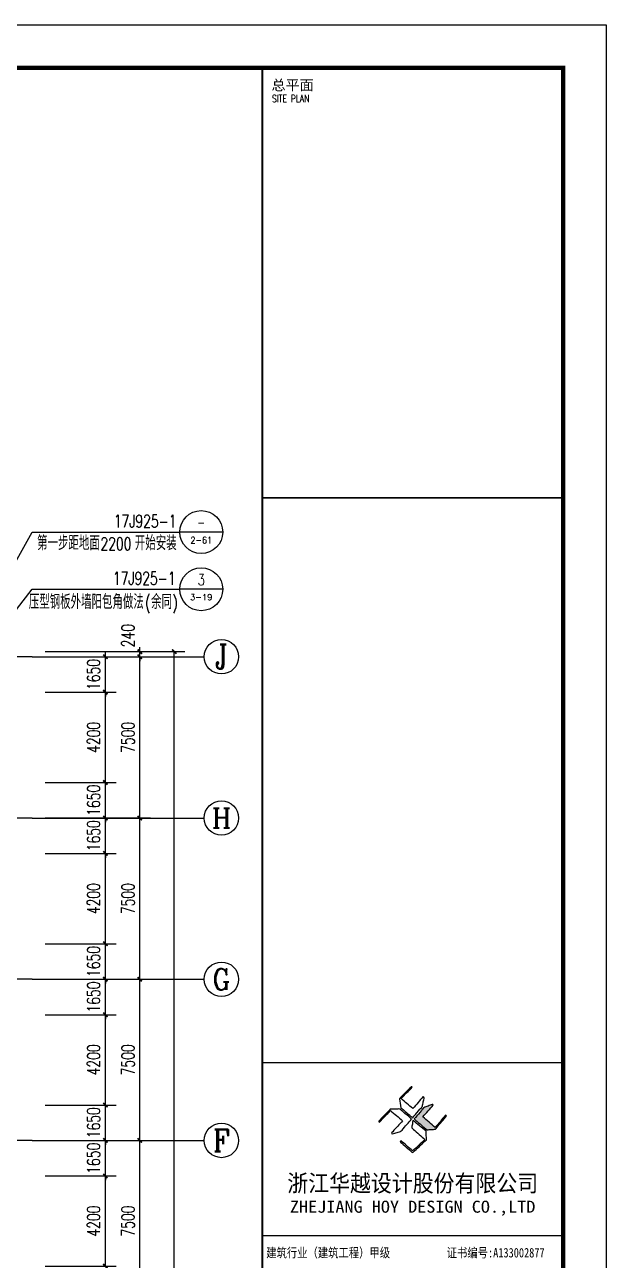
# Model space of a CAD drawing. Extents: x 13276711 to 13543385, y -848943 to -68012.
# Drawn here: x 13511333 to 13538385, y -381516 to -324043 of the extents above; entities that cross this region are included whole.
import ezdxf
from ezdxf.enums import TextEntityAlignment as Align

# ---------------------------------------------------------------- set-up
doc = ezdxf.new("R2010")
doc.units = 0
doc.header["$LTSCALE"] = 1000
doc.header["$MEASUREMENT"] = 0
doc.linetypes.add('DOTE', pattern=[2.42, 2, -0.2, 0.02, -0.2])
for name, color, linetype in [('AXIS', 3, 'Continuous'), ('AXIS_TEXT', 7, 'Continuous'), ('DIM_IDEN', 3, 'Continuous'), ('DIM_LEAD', 3, 'Continuous'), ('DOTE', 1, 'DOTE'), ('PUB_DIM', 3, 'Continuous'), ('PUB_TEXT', 7, 'Continuous'), ('PUB_TITLE', 4, 'Continuous'), ('TK', 4, 'Continuous')]:
    doc.layers.add(name, color=color, linetype=linetype)
doc.styles.add('-宋体', font='', dxfattribs={"width": 0.8})
doc.styles.add('_TCH_AXIS', font='COMPLEX', dxfattribs={"bigfont": 'GBCBIG'})
doc.styles.add('_TCH_DIM', font='SIMPLEX', dxfattribs={"bigfont": 'GBCBIG'})
doc.styles.add('_TCH_DIM_T3', font='SIMPLEX', dxfattribs={"width": 0.705882, "bigfont": 'GBCBIG'})
doc.styles.add('_TCH_LABEL', font='COMPLEX', dxfattribs={"bigfont": 'GBCBIG'})
doc.styles.add('COMPLEX', font='COMPLEX')
doc.styles.add('HT', font='simhei.ttf', dxfattribs={"width": 0.8})
doc.styles.add('ROMANS', font='romans', dxfattribs={"width": 0.65, "height": 231.275})
doc.styles.add('图签宋体', font='', dxfattribs={"height": 300})
doc.styles.add('图签黑体', font='simhei.ttf', dxfattribs={"height": 550})
doc.styles.get('-宋体').set_extended_font_data('SimSun')
doc.styles.get('图签宋体').set_extended_font_data('NSimSun')
doc.dimstyles.new('_TCH_ARCH&&200', dxfattribs={"dimtxt": 595, "dimasz": 200, "dimexe": 500, "dimexo": 600, "dimgap": 252.5, "dimtad": 1, "dimdec": 0, "dimzin": 0, "dimdsep": 46, "dimtxsty": '_TCH_DIM_T3', "dimblk": 'ARCHTICK', "dimcen": 0.09, "dimclrt": 7, "dimazin": 2, "dimtfac": 1, "dimtdec": 0, "dimtix": 1, "dimtmove": 2, "dimatfit": 3, "dimfxl": 0, "dimtolj": 1, "dimtzin": 0, "dimarcsym": 0})

# ---------------------------------------------------------------- blocks, each defined once
blk = doc.blocks.new('A$C053D6479')
at = {"layer": 'PUB_TITLE'}
h = blk.add_hatch(color=256, dxfattribs=at)
h.dxf.hatch_style = 1
edge = h.paths.add_edge_path()
edge.add_spline(control_points=[(1026, 827), (1105, 920), (1188, 1008), (1266, 1102)], knot_values=[13, 13, 13, 13, 14, 14, 14, 14], degree=3, periodic=0)
edge.add_spline(control_points=[(1266, 1102), (1258, 1111), (1249, 1119), (1239, 1116)], knot_values=[12, 12, 12, 12, 13, 13, 13, 13], degree=3, periodic=0)
edge.add_spline(control_points=[(1239, 1116), (1210, 1107), (1179, 1092), (1144, 1077)], knot_values=[11, 11, 11, 11, 12, 12, 12, 12], degree=3, periodic=0)
edge.add_spline(control_points=[(1144, 1077), (1109, 1063), (1069, 1053), (1047, 1038)], knot_values=[10, 10, 10, 10, 11, 11, 11, 11], degree=3, periodic=0)
edge.add_spline(control_points=[(1047, 1038), (1028, 1026), (1007, 992), (991, 972)], knot_values=[9, 9, 9, 9, 10, 10, 10, 10], degree=3, periodic=0)
edge.add_spline(control_points=[(991, 972), (942, 913), (899, 868), (849, 810)], knot_values=[8, 8, 8, 8, 9, 9, 9, 9], degree=3, periodic=0)
edge.add_spline(control_points=[(849, 810), (842, 801), (822, 776), (822, 775)], knot_values=[7, 7, 7, 7, 8, 8, 8, 8], degree=3, periodic=0)
edge.add_spline(control_points=[(822, 775), (823, 771), (848, 752), (859, 744)], knot_values=[6, 6, 6, 6, 7, 7, 7, 7], degree=3, periodic=0)
edge.add_spline(control_points=[(859, 744), (949, 670), (1035, 592), (1122, 521)], knot_values=[5, 5, 5, 5, 6, 6, 6, 6], degree=3, periodic=0)
edge.add_spline(control_points=[(1122, 521), (1153, 527), (1185, 530), (1217, 533)], knot_values=[4, 4, 4, 4, 5, 5, 5, 5], degree=3, periodic=0)
edge.add_spline(control_points=[(1217, 533), (1246, 535), (1293, 532), (1316, 542)], knot_values=[3, 3, 3, 3, 4, 4, 4, 4], degree=3, periodic=0)
edge.add_spline(control_points=[(1316, 542), (1327, 547), (1338, 565), (1349, 579)], knot_values=[2, 2, 2, 2, 3, 3, 3, 3], degree=3, periodic=0)
edge.add_spline(control_points=[(1349, 579), (1423, 670), (1507, 759), (1572, 848)], knot_values=[1, 1, 1, 1, 2, 2, 2, 2], degree=3, periodic=0)
edge.add_spline(control_points=[(1572, 848), (1564, 852), (1561, 861), (1551, 862)], knot_values=[0, 0, 0, 0, 1, 1, 1, 1], degree=3, periodic=0)
edge.add_spline(control_points=[(1551, 862), (1469, 769), (1393, 671), (1310, 579)], knot_values=[15, 15, 15, 15, 16, 16, 16, 16], degree=3, periodic=0)
edge.add_spline(control_points=[(1310, 579), (1216, 662), (1118, 742), (1026, 827)], knot_values=[14, 14, 14, 14, 15, 15, 15, 15], degree=3, periodic=0)
at = {"layer": 'TK'}
for points, knots in [([(1031, 1298), (1066, 1286), (1054, 1262), (1045, 1224), (1036, 1188), (1031, 1158), (1024, 1121), (1020, 1104), (1017, 1085), (1012, 1071), (1004, 1052), (976, 1026), (956, 1003), (906, 946), (866, 899), (814, 839), (806, 829), (789, 806), (787, 806), (777, 804), (728, 856), (719, 864), (651, 922), (580, 978), (514, 1036), (509, 1106), (488, 1176), (479, 1247), (570, 1343), (663, 1436), (758, 1526), (764, 1523), (768, 1518), (774, 1515), (693, 1422), (599, 1343), (520, 1249), (607, 1171), (698, 1096), (789, 1021), (874, 1109), (950, 1206), (1031, 1298)], [0, 0, 0, 0, 1, 1, 1, 2, 2, 2, 3, 3, 3, 4, 4, 4, 5, 5, 5, 6, 6, 6, 7, 7, 7, 8, 8, 8, 9, 9, 9, 10, 10, 10, 11, 11, 11, 12, 12, 12, 13, 13, 13, 14, 14, 14, 14]), ([(555, 949), (624, 891), (699, 833), (760, 773), (689, 691), (614, 604), (539, 517), (529, 505), (516, 487), (506, 482), (492, 475), (469, 472), (452, 467), (416, 456), (383, 448), (342, 438), (323, 433), (297, 422), (293, 440), (291, 452), (313, 470), (322, 480), (400, 566), (477, 652), (553, 736), (460, 815), (366, 894), (270, 970), (183, 883), (101, 791), (16, 703), (-18, 714), (9, 735), (28, 755), (103, 838), (192, 930), (266, 1005), (319, 1009), (387, 1005), (442, 1007), (456, 1008), (472, 1011), (485, 1007), (507, 1000), (534, 967), (555, 949)], [0, 0, 0, 0, 1, 1, 1, 2, 2, 2, 3, 3, 3, 4, 4, 4, 5, 5, 5, 6, 6, 6, 7, 7, 7, 8, 8, 8, 9, 9, 9, 10, 10, 10, 11, 11, 11, 12, 12, 12, 13, 13, 13, 14, 14, 14, 15, 15, 15, 15]), ([(1551, 862), (1561, 861), (1564, 852), (1572, 848), (1507, 759), (1423, 670), (1349, 579), (1338, 565), (1327, 547), (1316, 542), (1293, 532), (1246, 535), (1217, 533), (1185, 530), (1153, 527), (1122, 521), (1035, 592), (949, 670), (859, 744), (848, 752), (823, 771), (822, 775), (822, 776), (842, 801), (849, 810), (899, 868), (942, 913), (991, 972), (1007, 992), (1028, 1026), (1047, 1038), (1069, 1053), (1109, 1063), (1144, 1077), (1179, 1092), (1210, 1107), (1239, 1116), (1249, 1119), (1258, 1111), (1266, 1102), (1188, 1008), (1105, 920), (1026, 827), (1118, 742), (1216, 662), (1310, 579), (1393, 671), (1469, 769), (1551, 862)], [0, 0, 0, 0, 1, 1, 1, 2, 2, 2, 3, 3, 3, 4, 4, 4, 5, 5, 5, 6, 6, 6, 7, 7, 7, 8, 8, 8, 9, 9, 9, 10, 10, 10, 11, 11, 11, 12, 12, 12, 13, 13, 13, 14, 14, 14, 15, 15, 15, 16, 16, 16, 16]), ([(1097, 490), (1100, 425), (1106, 361), (1107, 294), (1018, 207), (925, 121), (830, 33), (818, 21), (800, 0), (787, 0), (768, -1), (725, 49), (712, 60), (662, 103), (616, 143), (568, 186), (545, 207), (518, 224), (499, 250), (501, 259), (511, 261), (516, 267), (609, 192), (696, 111), (785, 33), (883, 118), (977, 208), (1070, 298), (992, 373), (892, 456), (803, 534), (791, 544), (768, 561), (766, 569), (761, 588), (776, 634), (780, 655), (785, 690), (788, 721), (795, 746), (897, 661), (998, 576), (1097, 490)], [0, 0, 0, 0, 1, 1, 1, 2, 2, 2, 3, 3, 3, 4, 4, 4, 5, 5, 5, 6, 6, 6, 7, 7, 7, 8, 8, 8, 9, 9, 9, 10, 10, 10, 11, 11, 11, 12, 12, 12, 13, 13, 13, 14, 14, 14, 14])]:
    blk.add_open_spline(points, degree=3, knots=knots, dxfattribs=at)
blk = doc.blocks.new('GeYuanFrame_77864667', base_point=(20.09, 4.53))
at = {"layer": 'TK'}
blk.add_line((991.09, 316.93), (1061.09, 316.93), dxfattribs=at)
blk.add_lwpolyline([(20.09, 4.53), (20.09, 598.53), (1071.09, 598.53), (1071.09, 4.53)], close=True, dxfattribs=at)
at = {"layer": 'TK', "const_width": 1}
blk.add_lwpolyline([(45.09, 588.53), (1061.09, 588.53), (1061.09, 14.53), (45.09, 14.53)], close=True, dxfattribs=at)
at = {"layer": 'TK'}
for points, const_width in [([(991.09, 588.53), (991.09, 14.53)], 0.4), ([(991.09, 488.5), (1061.09, 488.5)], 0.35), ([(991.09, 357.14), (1061.09, 357.14)], 0.35)]:
    blk.add_lwpolyline(points, dxfattribs=dict(at, const_width=const_width))
at = {"layer": 'PUB_TITLE', "xscale": 0.01000000000021828, "yscale": 0.01000000000021828, "zscale": 0.01}
blk.add_blockref('A$C053D6479', (1018.19, 336.27), dxfattribs=at)
at = {"layer": 'TK', "style": '图签宋体'}
blk.add_text('总平面', height=2.4, dxfattribs=at).set_placement((993.23, 583.28))
at = {"layer": 'TK'}
for s, height, style, width, p in [('SITE PLAN', 1.697, 'ROMANS', 0.76, (993.35, 580.49)), ('建筑行业（建筑工程）甲级           证书编号:A133002877', 2.2, '-宋体', 0.8, (992, 311.83))]:
    blk.add_text(s, height=height, dxfattribs=dict(at, style=style, width=width)).set_placement(p)
for s, height, style, width, p in [('浙江华越设计股份有限公司', 3.96, 'HT', 0.9, (1026.07, 329.16)), ('ZHEJIANG HOY DESIGN CO.,LTD', 2.8, '图签黑体', 1.11, (1026.06, 323.29))]:
    blk.add_text(s, height=height, dxfattribs=dict(at, style=style, width=width)).set_placement(p, align=Align.MIDDLE)
blk = doc.blocks.new('_AXISO')
blk.add_circle((0, 0), 0.5)
at = {"layer": 'AXIS_TEXT', "style": 'COMPLEX', "width": 1.041667}
blk.add_attdef('A', text='', height=0.56, dxfattribs=at).set_placement((-0.25, -0.28), (0.25, -0.28), align=Align.FIT)
blk = doc.blocks.new('_ArchTick')
at = {"color": 0, "linetype": 'ByBlock', "const_width": 0.4}
blk.add_lwpolyline([(-0.5, -0.5), (0.5, 0.5)], dxfattribs=at)
blk = doc.blocks.new('*D233')
at = {"layer": 'AXIS', "color": 0, "lineweight": -2}
for p, q in [((13512285, -353203), (13518785, -353203)), ((13518285, -413683), (13518285, -353203)), ((13512285, -413683), (13518785, -413683))]:
    blk.add_line(p, q, dxfattribs=at)
at = {"layer": 'Defpoints', "color": 0}
for p in [(13511685, -353203), (13518285, -353203), (13511685, -413683)]:
    blk.add_point(p, dxfattribs=at)
at = {"layer": 'AXIS', "color": 0, "lineweight": -2, "xscale": 200, "yscale": 200, "zscale": 200}
for p, rotation in [((13518285, -353203), 90), ((13518285, -413683), 270)]:
    blk.add_blockref('_ArchTick', p, dxfattribs=dict(at, rotation=rotation))
at = {"layer": 'AXIS', "color": 7, "insert": (13517735, -383443), "char_height": 595, "attachment_point": 5, "rotation": 90, "style": '_TCH_DIM_T3'}
blk.add_mtext('\\A1;60480', dxfattribs=at)
blk = doc.blocks.new('*D239')
at = {"layer": 'AXIS', "color": 0, "lineweight": -2}
for p, q in [((13512285, -375943), (13517185, -375943)), ((13516685, -383443), (13516685, -375943)), ((13512285, -383443), (13517185, -383443))]:
    blk.add_line(p, q, dxfattribs=at)
at = {"layer": 'Defpoints', "color": 0}
for p in [(13511685, -375943), (13516685, -375943), (13511685, -383443)]:
    blk.add_point(p, dxfattribs=at)
at = {"layer": 'AXIS', "color": 0, "lineweight": -2, "xscale": 200, "yscale": 200, "zscale": 200}
for p, rotation in [((13516685, -375943), 90), ((13516685, -383443), 270)]:
    blk.add_blockref('_ArchTick', p, dxfattribs=dict(at, rotation=rotation))
at = {"layer": 'AXIS', "color": 7, "insert": (13516135, -379693), "char_height": 595, "attachment_point": 5, "rotation": 90, "style": '_TCH_DIM_T3'}
blk.add_mtext('\\A1;7500', dxfattribs=at)
blk = doc.blocks.new('*D240')
at = {"layer": 'AXIS', "color": 0, "lineweight": -2}
for p, q in [((13512285, -368443), (13517185, -368443)), ((13516685, -375943), (13516685, -368443)), ((13512285, -375943), (13517185, -375943))]:
    blk.add_line(p, q, dxfattribs=at)
at = {"layer": 'Defpoints', "color": 0}
for p in [(13511685, -368443), (13516685, -368443), (13511685, -375943)]:
    blk.add_point(p, dxfattribs=at)
at = {"layer": 'AXIS', "color": 0, "lineweight": -2, "xscale": 200, "yscale": 200, "zscale": 200}
for p, rotation in [((13516685, -368443), 90), ((13516685, -375943), 270)]:
    blk.add_blockref('_ArchTick', p, dxfattribs=dict(at, rotation=rotation))
at = {"layer": 'AXIS', "color": 7, "insert": (13516135, -372193), "char_height": 595, "attachment_point": 5, "rotation": 90, "style": '_TCH_DIM_T3'}
blk.add_mtext('\\A1;7500', dxfattribs=at)
blk = doc.blocks.new('*D241')
at = {"layer": 'AXIS', "color": 0, "lineweight": -2}
for p, q in [((13512285, -360943), (13517185, -360943)), ((13516685, -368443), (13516685, -360943)), ((13512285, -368443), (13517185, -368443))]:
    blk.add_line(p, q, dxfattribs=at)
at = {"layer": 'Defpoints', "color": 0}
for p in [(13511685, -360943), (13516685, -360943), (13511685, -368443)]:
    blk.add_point(p, dxfattribs=at)
at = {"layer": 'AXIS', "color": 0, "lineweight": -2, "xscale": 200, "yscale": 200, "zscale": 200}
for p, rotation in [((13516685, -360943), 90), ((13516685, -368443), 270)]:
    blk.add_blockref('_ArchTick', p, dxfattribs=dict(at, rotation=rotation))
at = {"layer": 'AXIS', "color": 7, "insert": (13516135, -364693), "char_height": 595, "attachment_point": 5, "rotation": 90, "style": '_TCH_DIM_T3'}
blk.add_mtext('\\A1;7500', dxfattribs=at)
blk = doc.blocks.new('*D242')
at = {"layer": 'AXIS', "color": 0, "lineweight": -2}
for p, q in [((13512285, -353443), (13517185, -353443)), ((13516685, -360943), (13516685, -353443)), ((13512285, -360943), (13517185, -360943))]:
    blk.add_line(p, q, dxfattribs=at)
at = {"layer": 'Defpoints', "color": 0}
for p in [(13511685, -353443), (13516685, -353443), (13511685, -360943)]:
    blk.add_point(p, dxfattribs=at)
at = {"layer": 'AXIS', "color": 0, "lineweight": -2, "xscale": 200, "yscale": 200, "zscale": 200}
for p, rotation in [((13516685, -353443), 90), ((13516685, -360943), 270)]:
    blk.add_blockref('_ArchTick', p, dxfattribs=dict(at, rotation=rotation))
at = {"layer": 'AXIS', "color": 7, "insert": (13516135, -357193), "char_height": 595, "attachment_point": 5, "rotation": 90, "style": '_TCH_DIM_T3'}
blk.add_mtext('\\A1;7500', dxfattribs=at)
blk = doc.blocks.new('*D243')
at = {"layer": 'AXIS', "color": 0, "lineweight": -2}
for p, q in [((13512285, -353203), (13517185, -353203)), ((13512285, -353443), (13517185, -353443)), ((13516685, -353203), (13516685, -353003)), ((13516685, -353443), (13516685, -353203)), ((13516685, -353443), (13516685, -353643))]:
    blk.add_line(p, q, dxfattribs=at)
at = {"layer": 'Defpoints', "color": 0}
for p in [(13511685, -353203), (13511685, -353443), (13516685, -353203)]:
    blk.add_point(p, dxfattribs=at)
at = {"layer": 'AXIS', "color": 0, "lineweight": -2, "xscale": 200, "yscale": 200, "zscale": 200}
for p, rotation in [((13516685, -353203), 270), ((13516685, -353443), 90)]:
    blk.add_blockref('_ArchTick', p, dxfattribs=dict(at, rotation=rotation))
at = {"layer": 'AXIS', "color": 7, "insert": (13516135, -352463), "char_height": 595, "attachment_point": 5, "rotation": 90, "style": '_TCH_DIM_T3'}
blk.add_mtext('\\A1;240', dxfattribs=at)
blk = doc.blocks.new('*D583')
at = {"layer": 'Defpoints', "color": 0}
for p in [(13511685, -377593), (13515085, -377593), (13511685, -381793)]:
    blk.add_point(p, dxfattribs=at)
at = {"layer": 'PUB_DIM', "color": 0, "lineweight": -2}
for p, q in [((13512285, -377593), (13515585, -377593)), ((13515085, -381793), (13515085, -377593)), ((13512285, -381793), (13515585, -381793))]:
    blk.add_line(p, q, dxfattribs=at)
at = {"layer": 'PUB_DIM', "color": 0, "lineweight": -2, "xscale": 200, "yscale": 200, "zscale": 200}
for p, rotation in [((13515085, -377593), 90), ((13515085, -381793), 270)]:
    blk.add_blockref('_ArchTick', p, dxfattribs=dict(at, rotation=rotation))
at = {"layer": 'PUB_DIM', "color": 7, "insert": (13514535, -379693), "char_height": 595, "attachment_point": 5, "rotation": 90, "style": '_TCH_DIM_T3'}
blk.add_mtext('\\A1;4200', dxfattribs=at)
blk = doc.blocks.new('*D584')
at = {"layer": 'Defpoints', "color": 0}
for p in [(13511685, -375943), (13515085, -375943), (13511685, -377593)]:
    blk.add_point(p, dxfattribs=at)
at = {"layer": 'PUB_DIM', "color": 0, "lineweight": -2}
for p, q in [((13515085, -375943), (13515085, -375743)), ((13512285, -375943), (13515585, -375943)), ((13515085, -377593), (13515085, -375943)), ((13512285, -377593), (13515585, -377593)), ((13515085, -377593), (13515085, -377793))]:
    blk.add_line(p, q, dxfattribs=at)
at = {"layer": 'PUB_DIM', "color": 0, "lineweight": -2, "xscale": 200, "yscale": 200, "zscale": 200}
for p, rotation in [((13515085, -375943), 270), ((13515085, -377593), 90)]:
    blk.add_blockref('_ArchTick', p, dxfattribs=dict(at, rotation=rotation))
at = {"layer": 'PUB_DIM', "color": 7, "insert": (13514535, -376768), "char_height": 595, "attachment_point": 5, "rotation": 90, "style": '_TCH_DIM_T3'}
blk.add_mtext('\\A1;1650', dxfattribs=at)
blk = doc.blocks.new('*D585')
at = {"layer": 'Defpoints', "color": 0}
for p in [(13511685, -374293), (13515085, -374293), (13511685, -375943)]:
    blk.add_point(p, dxfattribs=at)
at = {"layer": 'PUB_DIM', "color": 0, "lineweight": -2}
for p, q in [((13515085, -374293), (13515085, -374093)), ((13512285, -374293), (13515585, -374293)), ((13515085, -375943), (13515085, -374293)), ((13512285, -375943), (13515585, -375943)), ((13515085, -375943), (13515085, -376143))]:
    blk.add_line(p, q, dxfattribs=at)
at = {"layer": 'PUB_DIM', "color": 0, "lineweight": -2, "xscale": 200, "yscale": 200, "zscale": 200}
for p, rotation in [((13515085, -374293), 270), ((13515085, -375943), 90)]:
    blk.add_blockref('_ArchTick', p, dxfattribs=dict(at, rotation=rotation))
at = {"layer": 'PUB_DIM', "color": 7, "insert": (13514535, -375118), "char_height": 595, "attachment_point": 5, "rotation": 90, "style": '_TCH_DIM_T3'}
blk.add_mtext('\\A1;1650', dxfattribs=at)
blk = doc.blocks.new('*D586')
at = {"layer": 'Defpoints', "color": 0}
for p in [(13511685, -370093), (13515085, -370093), (13511685, -374293)]:
    blk.add_point(p, dxfattribs=at)
at = {"layer": 'PUB_DIM', "color": 0, "lineweight": -2}
for p, q in [((13512285, -370093), (13515585, -370093)), ((13515085, -374293), (13515085, -370093)), ((13512285, -374293), (13515585, -374293))]:
    blk.add_line(p, q, dxfattribs=at)
at = {"layer": 'PUB_DIM', "color": 0, "lineweight": -2, "xscale": 200, "yscale": 200, "zscale": 200}
for p, rotation in [((13515085, -370093), 90), ((13515085, -374293), 270)]:
    blk.add_blockref('_ArchTick', p, dxfattribs=dict(at, rotation=rotation))
at = {"layer": 'PUB_DIM', "color": 7, "insert": (13514535, -372193), "char_height": 595, "attachment_point": 5, "rotation": 90, "style": '_TCH_DIM_T3'}
blk.add_mtext('\\A1;4200', dxfattribs=at)
blk = doc.blocks.new('*D587')
at = {"layer": 'Defpoints', "color": 0}
for p in [(13511685, -368443), (13515085, -368443), (13511685, -370093)]:
    blk.add_point(p, dxfattribs=at)
at = {"layer": 'PUB_DIM', "color": 0, "lineweight": -2}
for p, q in [((13515085, -368443), (13515085, -368243)), ((13512285, -368443), (13515585, -368443)), ((13515085, -370093), (13515085, -368443)), ((13512285, -370093), (13515585, -370093)), ((13515085, -370093), (13515085, -370293))]:
    blk.add_line(p, q, dxfattribs=at)
at = {"layer": 'PUB_DIM', "color": 0, "lineweight": -2, "xscale": 200, "yscale": 200, "zscale": 200}
for p, rotation in [((13515085, -368443), 270), ((13515085, -370093), 90)]:
    blk.add_blockref('_ArchTick', p, dxfattribs=dict(at, rotation=rotation))
at = {"layer": 'PUB_DIM', "color": 7, "insert": (13514535, -369268), "char_height": 595, "attachment_point": 5, "rotation": 90, "style": '_TCH_DIM_T3'}
blk.add_mtext('\\A1;1650', dxfattribs=at)
blk = doc.blocks.new('*D588')
at = {"layer": 'Defpoints', "color": 0}
for p in [(13511685, -366793), (13515085, -366793), (13511685, -368443)]:
    blk.add_point(p, dxfattribs=at)
at = {"layer": 'PUB_DIM', "color": 0, "lineweight": -2}
for p, q in [((13515085, -366793), (13515085, -366593)), ((13512285, -366793), (13515585, -366793)), ((13515085, -368443), (13515085, -366793)), ((13512285, -368443), (13515585, -368443)), ((13515085, -368443), (13515085, -368643))]:
    blk.add_line(p, q, dxfattribs=at)
at = {"layer": 'PUB_DIM', "color": 0, "lineweight": -2, "xscale": 200, "yscale": 200, "zscale": 200}
for p, rotation in [((13515085, -366793), 270), ((13515085, -368443), 90)]:
    blk.add_blockref('_ArchTick', p, dxfattribs=dict(at, rotation=rotation))
at = {"layer": 'PUB_DIM', "color": 7, "insert": (13514535, -367618), "char_height": 595, "attachment_point": 5, "rotation": 90, "style": '_TCH_DIM_T3'}
blk.add_mtext('\\A1;1650', dxfattribs=at)
blk = doc.blocks.new('*D589')
at = {"layer": 'Defpoints', "color": 0}
for p in [(13511685, -362593), (13515085, -362593), (13511685, -366793)]:
    blk.add_point(p, dxfattribs=at)
at = {"layer": 'PUB_DIM', "color": 0, "lineweight": -2}
for p, q in [((13512285, -362593), (13515585, -362593)), ((13515085, -366793), (13515085, -362593)), ((13512285, -366793), (13515585, -366793))]:
    blk.add_line(p, q, dxfattribs=at)
at = {"layer": 'PUB_DIM', "color": 0, "lineweight": -2, "xscale": 200, "yscale": 200, "zscale": 200}
for p, rotation in [((13515085, -362593), 90), ((13515085, -366793), 270)]:
    blk.add_blockref('_ArchTick', p, dxfattribs=dict(at, rotation=rotation))
at = {"layer": 'PUB_DIM', "color": 7, "insert": (13514535, -364693), "char_height": 595, "attachment_point": 5, "rotation": 90, "style": '_TCH_DIM_T3'}
blk.add_mtext('\\A1;4200', dxfattribs=at)
blk = doc.blocks.new('*D590')
at = {"layer": 'Defpoints', "color": 0}
for p in [(13511685, -360943), (13515085, -360943), (13511685, -362593)]:
    blk.add_point(p, dxfattribs=at)
at = {"layer": 'PUB_DIM', "color": 0, "lineweight": -2}
for p, q in [((13515085, -360943), (13515085, -360743)), ((13512285, -360943), (13515585, -360943)), ((13515085, -362593), (13515085, -360943)), ((13512285, -362593), (13515585, -362593)), ((13515085, -362593), (13515085, -362793))]:
    blk.add_line(p, q, dxfattribs=at)
at = {"layer": 'PUB_DIM', "color": 0, "lineweight": -2, "xscale": 200, "yscale": 200, "zscale": 200}
for p, rotation in [((13515085, -360943), 270), ((13515085, -362593), 90)]:
    blk.add_blockref('_ArchTick', p, dxfattribs=dict(at, rotation=rotation))
at = {"layer": 'PUB_DIM', "color": 7, "insert": (13514535, -361768), "char_height": 595, "attachment_point": 5, "rotation": 90, "style": '_TCH_DIM_T3'}
blk.add_mtext('\\A1;1650', dxfattribs=at)
blk = doc.blocks.new('*D591')
at = {"layer": 'Defpoints', "color": 0}
for p in [(13511685, -359293), (13515085, -359293), (13511685, -360943)]:
    blk.add_point(p, dxfattribs=at)
at = {"layer": 'PUB_DIM', "color": 0, "lineweight": -2}
for p, q in [((13515085, -359293), (13515085, -359093)), ((13512285, -359293), (13515585, -359293)), ((13515085, -360943), (13515085, -359293)), ((13512285, -360943), (13515585, -360943)), ((13515085, -360943), (13515085, -361143))]:
    blk.add_line(p, q, dxfattribs=at)
at = {"layer": 'PUB_DIM', "color": 0, "lineweight": -2, "xscale": 200, "yscale": 200, "zscale": 200}
for p, rotation in [((13515085, -359293), 270), ((13515085, -360943), 90)]:
    blk.add_blockref('_ArchTick', p, dxfattribs=dict(at, rotation=rotation))
at = {"layer": 'PUB_DIM', "color": 7, "insert": (13514535, -360118), "char_height": 595, "attachment_point": 5, "rotation": 90, "style": '_TCH_DIM_T3'}
blk.add_mtext('\\A1;1650', dxfattribs=at)
blk = doc.blocks.new('*D592')
at = {"layer": 'Defpoints', "color": 0}
for p in [(13511685, -355093), (13515085, -355093), (13511685, -359293)]:
    blk.add_point(p, dxfattribs=at)
at = {"layer": 'PUB_DIM', "color": 0, "lineweight": -2}
for p, q in [((13512285, -355093), (13515585, -355093)), ((13515085, -359293), (13515085, -355093)), ((13512285, -359293), (13515585, -359293))]:
    blk.add_line(p, q, dxfattribs=at)
at = {"layer": 'PUB_DIM', "color": 0, "lineweight": -2, "xscale": 200, "yscale": 200, "zscale": 200}
for p, rotation in [((13515085, -355093), 90), ((13515085, -359293), 270)]:
    blk.add_blockref('_ArchTick', p, dxfattribs=dict(at, rotation=rotation))
at = {"layer": 'PUB_DIM', "color": 7, "insert": (13514535, -357193), "char_height": 595, "attachment_point": 5, "rotation": 90, "style": '_TCH_DIM_T3'}
blk.add_mtext('\\A1;4200', dxfattribs=at)
blk = doc.blocks.new('*D593')
at = {"layer": 'Defpoints', "color": 0}
for p in [(13511685, -353443), (13515085, -353443), (13511685, -355093)]:
    blk.add_point(p, dxfattribs=at)
at = {"layer": 'PUB_DIM', "color": 0, "lineweight": -2}
for p, q in [((13512285, -353443), (13515585, -353443)), ((13515085, -353443), (13515085, -353243)), ((13515085, -355093), (13515085, -353443)), ((13512285, -355093), (13515585, -355093)), ((13515085, -355093), (13515085, -355293))]:
    blk.add_line(p, q, dxfattribs=at)
at = {"layer": 'PUB_DIM', "color": 0, "lineweight": -2, "xscale": 200, "yscale": 200, "zscale": 200}
for p, rotation in [((13515085, -353443), 270), ((13515085, -355093), 90)]:
    blk.add_blockref('_ArchTick', p, dxfattribs=dict(at, rotation=rotation))
at = {"layer": 'PUB_DIM', "color": 7, "insert": (13514535, -354268), "char_height": 595, "attachment_point": 5, "rotation": 90, "style": '_TCH_DIM_T3'}
blk.add_mtext('\\A1;1650', dxfattribs=at)

msp = doc.modelspace()

# ---------------------------------------------------------------- linework, layer by layer
at = {"layer": 'AXIS'}
for p, q in [((13511684.8, -353443.1), (13519684.8, -353443.1)), ((13511684.8, -360943.1), (13519684.8, -360943.1)), ((13511684.8, -368443.1), (13519684.8, -368443.1)), ((13511684.8, -375943.1), (13519684.8, -375943.1))]:
    msp.add_line(p, q, dxfattribs=at)
at = {"layer": 'DIM_IDEN'}
for p, q in [((13509734.8, -352805.4), (13511684.8, -350303.6)), ((13511684.8, -350303.6), (13518544.4, -350303.6)), ((13520544.4, -350303.6), (13518544.4, -350303.6))]:
    msp.add_line(p, q, dxfattribs=at)
msp.add_circle((13519544.4, -350303.6), 1000, dxfattribs=at)
at = {"layer": 'DIM_LEAD'}
for p, q in [((13508943.8, -352540.4), (13511684.8, -347643.1)), ((13511684.8, -347643.1), (13518544.4, -347643.1)), ((13520544.4, -347643.1), (13518544.4, -347643.1))]:
    msp.add_line(p, q, dxfattribs=at)
msp.add_circle((13519544.4, -347643.1), 1000, dxfattribs=at)
at = {"layer": 'DOTE'}
for p, q in [((13511684.8, -353443.1), (13343884.8, -353443.1)), ((13511684.8, -360943.1), (13343884.8, -360943.1)), ((13511684.8, -368443.1), (13343884.8, -368443.1)), ((13511684.8, -375943.1), (13343884.8, -375943.1))]:
    msp.add_line(p, q, dxfattribs=at)

# ---------------------------------------------------------------- block references
at = {"xscale": 200, "yscale": 200, "zscale": 200}
msp.add_blockref('GeYuanFrame_77864667', (13328184.8, -442843.1), dxfattribs=at)
at = {"layer": 'AXIS'}
ref = msp.add_blockref('_AXISO', (13520484.8, -353443.1), dxfattribs=dict(at, xscale=1600, yscale=1600, zscale=1600))
ref.add_attrib('A', 'J', dxfattribs={"layer": 'AXIS_TEXT', "ltscale": 0.5, "height": 1133.9, "style": '_TCH_AXIS'}).set_placement((13520187.9, -354010), (13520781.8, -354010), align=Align.FIT)
ref = msp.add_blockref('_AXISO', (13520484.8, -360943.1), dxfattribs=dict(at, xscale=1600, yscale=1600, zscale=1600))
ref.add_attrib('A', 'H', dxfattribs={"layer": 'AXIS_TEXT', "ltscale": 0.5, "height": 926.9, "style": '_TCH_AXIS'}).set_placement((13520043.5, -361406.5), (13520926.2, -361406.5), align=Align.FIT)
ref = msp.add_blockref('_AXISO', (13520484.8, -368443.1), dxfattribs=dict(at, xscale=1600, yscale=1600, zscale=1600))
ref.add_attrib('A', 'G', dxfattribs={"layer": 'AXIS_TEXT', "ltscale": 0.5, "height": 971.8, "style": '_TCH_AXIS'}).set_placement((13520068.3, -368929), (13520901.4, -368929), align=Align.FIT)
ref = msp.add_blockref('_AXISO', (13520484.8, -375943.1), dxfattribs=dict(at, xscale=1600, yscale=1600, zscale=1600))
ref.add_attrib('A', 'F', dxfattribs={"layer": 'AXIS_TEXT', "ltscale": 0.5, "height": 1018.2, "style": '_TCH_AXIS'}).set_placement((13520097, -376452.1), (13520872.7, -376452.1), align=Align.FIT)

# ---------------------------------------------------------------- texts
at = {"layer": 'PUB_TEXT', "width": 0.705882}
for s, style, p in [('17J925-1', '_TCH_DIM', (13515474.4, -347433.1)), ('2200', '_TCH_DIM', (13514857.8, -348486.1)), ('17J925-1', '_TCH_LABEL', (13515434.4, -350093.6)), ('(', '_TCH_LABEL', (13516931.4, -351221.9)), (')', '_TCH_LABEL', (13518194.4, -351221.9))]:
    msp.add_text(s, height=595, dxfattribs=dict(at, style=style)).set_placement(p)
at = {"layer": 'PUB_TEXT', "style": '_TCH_DIM', "width": 0.777778}
msp.add_text('-', height=522, dxfattribs=at).set_placement((13519370.4, -347458), (13519718.4, -347458), align=Align.FIT)
at = {"layer": 'PUB_TEXT'}
for s, height, style, p in [('第一步距地面', 675.18, '_TCH_DIM', (13511908.9, -348486.1)), ('开始安装', 675.18, '_TCH_DIM', (13516457.8, -348486.1)), ('压型钢板外墙阳包角做法', 675.177, '_TCH_LABEL', (13511525, -351221.9)), ('余同', 675.18, '_TCH_LABEL', (13517211.4, -351221.9))]:
    msp.add_text(s, height=height, dxfattribs=dict(at, style=style)).set_placement(p)
for s, height, style, p, p2 in [('2-61', 297.49, '_TCH_DIM', (13519041.5, -348167.3), (13520047.3, -348167.3)), ('3', 522, '_TCH_LABEL', (13519370.4, -350118.5), (13519718.4, -350118.5)), ('3-19', 275.36, '_TCH_LABEL', (13519026.5, -350810.9), (13520062.3, -350810.9))]:
    msp.add_text(s, height=height, dxfattribs=dict(at, style=style)).set_placement(p, p2, align=Align.FIT)

# ---------------------------------------------------------------- dimensions: what is measured, and where the dimension line sits
at = {"layer": 'AXIS'}
dim = msp.add_linear_dim(base=(13516684.8, -353203.1), p1=(13511684.8, -353443.1), p2=(13511684.8, -353203.1), angle=90, text='240', dimstyle='_TCH_ARCH&&200', dxfattribs=at)
dim.commit()
dim.dimension.update_dxf_attribs({"geometry": '*D243', "text_midpoint": (13516134.8, -352463.1), "dimtype": 161})
for p1, p2, distance, text, picture, middle in [((13511684.8, -413683.1), (13511684.8, -353203.1), -6600, '60480', '*D233', (13517734.8, -383443.1)), ((13511684.8, -360943.1), (13511684.8, -353443.1), -5000, '7500', '*D242', (13516134.8, -357193.1)), ((13511684.8, -368443.1), (13511684.8, -360943.1), -5000, '7500', '*D241', (13516134.8, -364693.1)), ((13511684.8, -375943.1), (13511684.8, -368443.1), -5000, '7500', '*D240', (13516134.8, -372193.1)), ((13511684.8, -383443.1), (13511684.8, -375943.1), -5000, '7500', '*D239', (13516134.8, -379693.1))]:
    dim = msp.add_aligned_dim(p1=p1, p2=p2, distance=distance, text=text, dimstyle='_TCH_ARCH&&200', dxfattribs=at)
    dim.commit()
    dim.dimension.update_dxf_attribs({"geometry": picture, "text_midpoint": middle})
at = {"layer": 'PUB_DIM'}
for p1, p2, text, picture, middle in [((13511684.8, -355093.1), (13511684.8, -353443.1), '1650', '*D593', (13514534.8, -354268.1)), ((13511684.8, -359293.1), (13511684.8, -355093.1), '4200', '*D592', (13514534.8, -357193.1)), ((13511684.8, -360943.1), (13511684.8, -359293.1), '1650', '*D591', (13514534.8, -360118.1)), ((13511684.8, -362593.1), (13511684.8, -360943.1), '1650', '*D590', (13514534.8, -361768.1)), ((13511684.8, -366793.1), (13511684.8, -362593.1), '4200', '*D589', (13514534.8, -364693.1)), ((13511684.8, -368443.1), (13511684.8, -366793.1), '1650', '*D588', (13514534.8, -367618.1)), ((13511684.8, -370093.1), (13511684.8, -368443.1), '1650', '*D587', (13514534.8, -369268.1)), ((13511684.8, -374293.1), (13511684.8, -370093.1), '4200', '*D586', (13514534.8, -372193.1)), ((13511684.8, -375943.1), (13511684.8, -374293.1), '1650', '*D585', (13514534.8, -375118.1)), ((13511684.8, -377593.1), (13511684.8, -375943.1), '1650', '*D584', (13514534.8, -376768.1)), ((13511684.8, -381793.1), (13511684.8, -377593.1), '4200', '*D583', (13514534.8, -379693.1))]:
    dim = msp.add_aligned_dim(p1=p1, p2=p2, distance=-3400, text=text, dimstyle='_TCH_ARCH&&200', dxfattribs=at)
    dim.commit()
    dim.dimension.update_dxf_attribs({"geometry": picture, "text_midpoint": middle})

doc.saveas('drawing.dxf')
